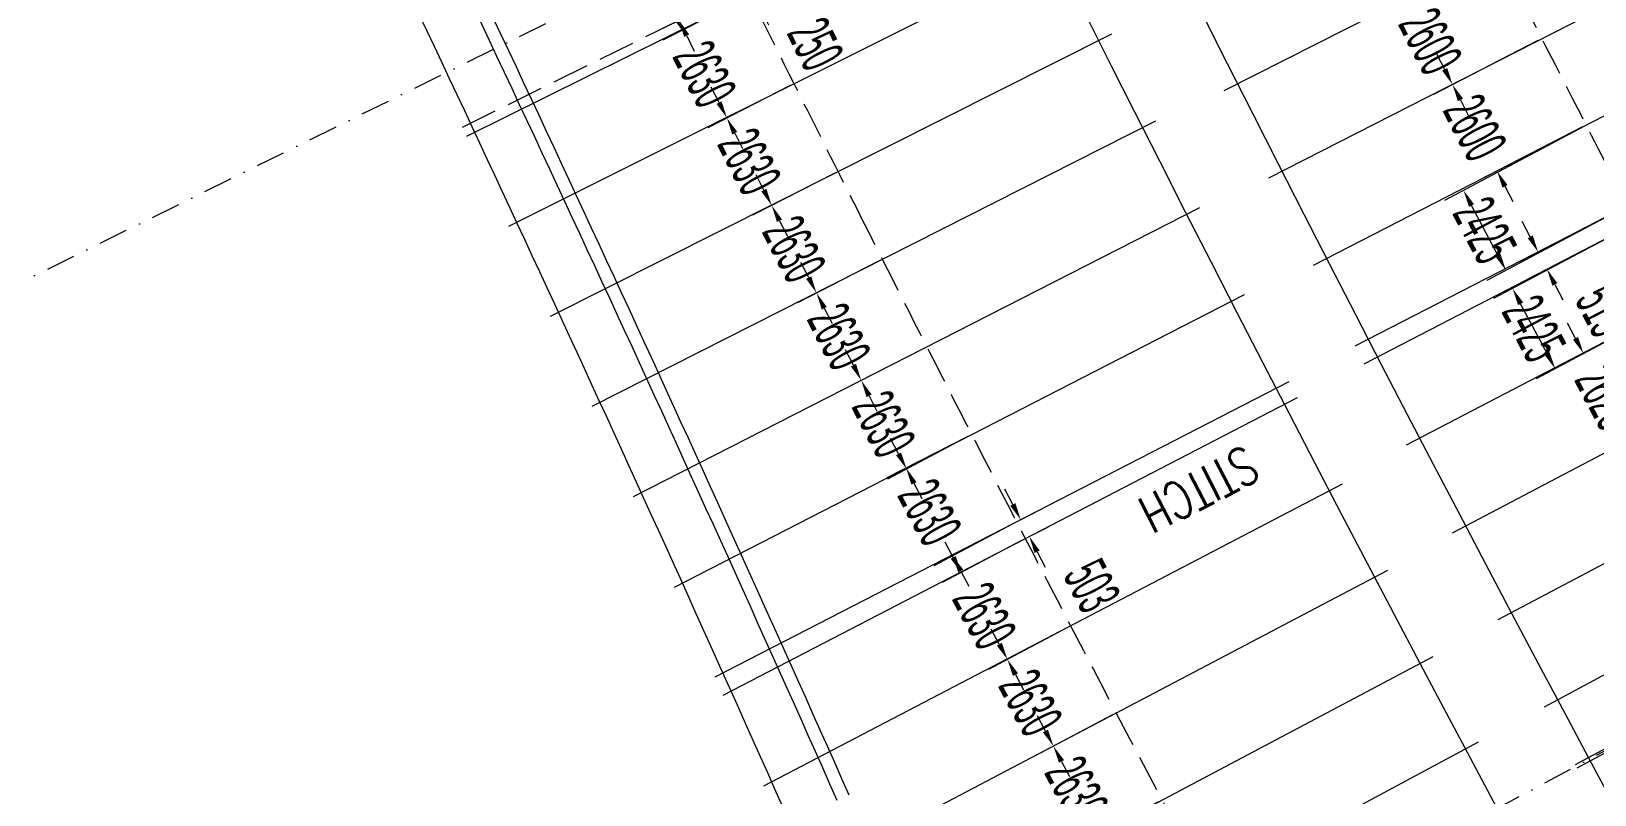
# Model space of a CAD drawing. Header units: millimetres. Extents: x 27228149 to 29012050, y 40856015 to 42918728.
# Drawn here: x 27428919 to 27470741, y 42285519 to 42305941 of the extents above; entities that cross this region are included whole.
import ezdxf

# ---------------------------------------------------------------- set-up
doc = ezdxf.new("R2010")
doc.units = ezdxf.units.MM
doc.header["$LTSCALE"] = 0.05
doc.linetypes.add('DGN Style 3', pattern=[27349.722329, 19535.51595, -7814.20638])
doc.linetypes.add('DGN Style 4', pattern=[31276.361035, 15628.41276, -7814.20638, 19.535516, -7814.20638])
doc.layers.get('Defpoints').update_dxf_attribs({"lineweight": 0})
for name, color, linetype, lineweight in [('InnerEdge_NB', 7, 'Continuous', 0), ('InnerEdge_SB', 7, 'Continuous', 0), ('InnerEdge_SB_Ramp', 7, 'Continuous', 0), ('OuterEdge_NB', 7, 'Continuous', 0), ('OuterEdge_SBRamp', 7, 'Continuous', 0), ('PlacementCurve_NB', 1, 'DGN Style 3', 0), ('PlacementCurve_SB', 1, 'DGN Style 3', 0), ('S-_ANOT----_A-', 7, 'Continuous', 0), ('S-_ANOT----_T-', 7, 'Continuous', 0), ('S-_GRIDLINE_E- Adjusted', 6, 'DGN Style 4', 0), ('S-_SEG-----_E-NB', 3, 'Continuous', 13), ('S-_SEG-----_E-SB', 3, 'Continuous', 13), ('S-_WALLLBW-_E-', 40, 'Continuous', 13)]:
    doc.layers.add(name, color=color, linetype=linetype, lineweight=lineweight)
doc.styles.add('Styletxt', font='txt.shx')
doc.styles.add('StyleWORKING', font='WORKING.shx')
doc.dimstyles.new('dim300', dxfattribs={"dimtxt": 750, "dimasz": 750, "dimexe": 375, "dimexo": 375, "dimgap": 375, "dimtad": 1, "dimdec": 0, "dimzin": 11, "dimdsep": 46, "dimtxsty": 'StyleWORKING', "dimsah": 1, "dimcen": 0.09, "dimclrd": 7, "dimclre": 7, "dimadec": 4, "dimazin": 3, "dimtfac": 1, "dimtdec": 0, "dimtmove": 0, "dimatfit": 3, "dimfxl": 1, "dimtolj": 1, "dimtzin": 0, "dimlwd": 0, "dimlwe": 0, "dimarcsym": 0})

# ---------------------------------------------------------------- blocks, each defined once
blk = doc.blocks.new('*D25')
at = {"layer": 'Defpoints', "color": 0, "linetype": 'Continuous', "transparency": 16777216}
for p in [(27471629, 42301279), (27471866, 42300822), (27469227, 42300035)]:
    blk.add_point(p, dxfattribs=at)
at = {"layer": 'S-_ANOT----_A-', "linetype": 'Continuous', "transparency": 16777216}
for p, q in [((27471527, 42301226), (27468716, 42299770)), ((27471764, 42300769), (27468953, 42299313))]:
    blk.add_line(p, q, dxfattribs=at)
at = {"layer": 'S-_ANOT----_A-', "color": 7, "linetype": 'Continuous', "lineweight": 0, "transparency": 16777216}
for p, q in [((27469015, 42300443), (27468804, 42300852)), ((27469675, 42299169), (27469887, 42298761))]:
    blk.add_line(p, q, dxfattribs=at)
at = {"layer": 'S-_ANOT----_A-', "color": 7, "linetype": 'Continuous', "transparency": 16777216}
for points in [[(27469083, 42300479), (27468947, 42300408), (27469227, 42300035)], [(27469743, 42299204), (27469607, 42299134), (27469464, 42299578)]]:
    blk.add_solid(points, dxfattribs=at)
at = {"layer": 'S-_ANOT----_A-', "color": 0, "linetype": 'Continuous', "transparency": 16777216, "insert": (27470979, 42298474), "char_height": 1150, "attachment_point": 5, "rotation": 297.3821, "style": 'StyleWORKING'}
blk.add_mtext('\\A1;{\\W0.47826;\\C0;515}', dxfattribs=at)
blk = doc.blocks.new('*D384')
at = {"layer": 'Defpoints', "color": 0, "linetype": 'Continuous', "transparency": 16777216}
for p in [(27468140, 42308059), (27469325, 42305745), (27466938, 42304514)]:
    blk.add_point(p, dxfattribs=at)
at = {"layer": 'S-_ANOT----_A-', "linetype": 'Continuous', "transparency": 16777216}
for p, q in [((27468038, 42308006), (27465235, 42306561)), ((27469223, 42305692), (27466427, 42304250))]:
    blk.add_line(p, q, dxfattribs=at)
at = {"layer": 'S-_ANOT----_A-', "color": 7, "linetype": 'Continuous', "lineweight": 0, "transparency": 16777216}
for p, q in [((27465535, 42307233), (27465324, 42307642)), ((27467149, 42304105), (27467359, 42303696))]:
    blk.add_line(p, q, dxfattribs=at)
at = {"layer": 'S-_ANOT----_A-', "color": 7, "linetype": 'Continuous', "transparency": 16777216}
for points in [[(27465603, 42307268), (27465467, 42307198), (27465746, 42306824)], [(27467217, 42304140), (27467080, 42304070), (27466938, 42304514)]]:
    blk.add_solid(points, dxfattribs=at)
at = {"layer": 'S-_ANOT----_A-', "color": 0, "linetype": 'Continuous', "transparency": 16777216, "insert": (27466343, 42305670), "char_height": 1150, "attachment_point": 5, "rotation": 297.2817, "style": 'StyleWORKING'}
blk.add_mtext('\\A1;{\\W0.47826;\\C0;2600}', dxfattribs=at)
blk = doc.blocks.new('*D385')
at = {"layer": 'Defpoints', "color": 0, "linetype": 'Continuous', "transparency": 16777216}
for p in [(27470568, 42303460), (27467229, 42301688), (27471680, 42301306)]:
    blk.add_point(p, dxfattribs=at)
at = {"layer": 'S-_ANOT----_A-', "linetype": 'Continuous', "transparency": 16777216}
for p, q in [((27470466, 42303406), (27466721, 42301418)), ((27471579, 42301252), (27467858, 42299276))]:
    blk.add_line(p, q, dxfattribs=at)
at = {"layer": 'S-_ANOT----_A-', "color": 7, "linetype": 'Continuous', "lineweight": 0, "transparency": 16777216}
blk.add_line((27468150, 42299952), (27467445, 42301281), dxfattribs=at)
at = {"layer": 'S-_ANOT----_A-', "color": 7, "linetype": 'Continuous', "transparency": 16777216}
for points in [[(27467512, 42301317), (27467377, 42301245), (27467229, 42301688)], [(27468218, 42299988), (27468082, 42299916), (27468366, 42299546)]]:
    blk.add_solid(points, dxfattribs=at)
at = {"layer": 'S-_ANOT----_A-', "color": 0, "linetype": 'Continuous', "transparency": 16777216, "insert": (27467799, 42300617), "char_height": 1150, "attachment_point": 5, "rotation": 297.9641, "style": 'StyleWORKING'}
blk.add_mtext('\\A1;{\\W0.47826;\\C0;2425}', dxfattribs=at)
blk = doc.blocks.new('*D386')
at = {"layer": 'Defpoints', "color": 0, "linetype": 'Continuous', "transparency": 16777216}
for p in [(27471858, 42300818), (27468544, 42299058), (27472976, 42298666)]:
    blk.add_point(p, dxfattribs=at)
at = {"layer": 'S-_ANOT----_A-', "linetype": 'Continuous', "transparency": 16777216}
for p, q in [((27471756, 42300764), (27468036, 42298789)), ((27472875, 42298612), (27469173, 42296647))]:
    blk.add_line(p, q, dxfattribs=at)
at = {"layer": 'S-_ANOT----_A-', "color": 7, "linetype": 'Continuous', "lineweight": 0, "transparency": 16777216}
blk.add_line((27469465, 42297323), (27468759, 42298652), dxfattribs=at)
at = {"layer": 'S-_ANOT----_A-', "color": 7, "linetype": 'Continuous', "transparency": 16777216}
for points in [[(27468827, 42298688), (27468692, 42298616), (27468544, 42299058)], [(27469533, 42297359), (27469397, 42297287), (27469681, 42296916)]]:
    blk.add_solid(points, dxfattribs=at)
at = {"layer": 'S-_ANOT----_A-', "color": 0, "linetype": 'Continuous', "transparency": 16777216, "insert": (27469113, 42297988), "char_height": 1150, "attachment_point": 5, "rotation": 297.9641, "style": 'StyleWORKING'}
blk.add_mtext('\\A1;{\\W0.47826;\\C0;2425}', dxfattribs=at)
blk = doc.blocks.new('*D387')
at = {"layer": 'Defpoints', "color": 0, "linetype": 'Continuous', "transparency": 16777216}
for p in [(27472976, 42298666), (27474194, 42296340), (27471673, 42295002)]:
    blk.add_point(p, dxfattribs=at)
at = {"layer": 'S-_ANOT----_A-', "linetype": 'Continuous', "transparency": 16777216}
for p, q in [((27472875, 42298612), (27469935, 42297051)), ((27474092, 42296287), (27471165, 42294733))]:
    blk.add_line(p, q, dxfattribs=at)
at = {"layer": 'S-_ANOT----_A-', "color": 7, "linetype": 'Continuous', "lineweight": 0, "transparency": 16777216}
for p, q in [((27470227, 42297727), (27470011, 42298133)), ((27471889, 42294596), (27472105, 42294190))]:
    blk.add_line(p, q, dxfattribs=at)
at = {"layer": 'S-_ANOT----_A-', "color": 7, "linetype": 'Continuous', "transparency": 16777216}
for points in [[(27470294, 42297763), (27470159, 42297691), (27470442, 42297321)], [(27471957, 42294632), (27471821, 42294560), (27471673, 42295002)]]:
    blk.add_solid(points, dxfattribs=at)
at = {"layer": 'S-_ANOT----_A-', "color": 0, "linetype": 'Continuous', "transparency": 16777216, "insert": (27471059, 42296162), "char_height": 1150, "attachment_point": 5, "rotation": 297.9641, "style": 'StyleWORKING'}
blk.add_mtext('\\A1;{\\W0.47826;\\C0;2625}', dxfattribs=at)
blk = doc.blocks.new('*D701')
at = {"layer": 'Defpoints', "color": 0, "linetype": 'Continuous', "transparency": 16777216}
for p in [(27448148, 42306895), (27449321, 42304541), (27447527, 42303623)]:
    blk.add_point(p, dxfattribs=at)
at = {"layer": 'S-_ANOT----_A-', "linetype": 'Continuous', "transparency": 16777216}
for p, q in [((27448045, 42306843), (27445817, 42305702)), ((27449218, 42304489), (27447015, 42303361))]:
    blk.add_line(p, q, dxfattribs=at)
at = {"layer": 'S-_ANOT----_A-', "color": 7, "linetype": 'Continuous', "lineweight": 0, "transparency": 16777216}
for p, q in [((27446119, 42306374), (27445909, 42306783)), ((27447736, 42303214), (27447946, 42302804))]:
    blk.add_line(p, q, dxfattribs=at)
at = {"layer": 'S-_ANOT----_A-', "color": 7, "linetype": 'Continuous', "transparency": 16777216}
for points in [[(27446187, 42306409), (27446051, 42306339), (27446329, 42305964)], [(27447805, 42303249), (27447668, 42303179), (27447527, 42303623)]]:
    blk.add_solid(points, dxfattribs=at)
at = {"layer": 'S-_ANOT----_A-', "color": 0, "linetype": 'Continuous', "transparency": 16777216, "insert": (27446929, 42304794), "char_height": 1150, "attachment_point": 5, "rotation": 297.1053, "style": 'StyleWORKING'}
blk.add_mtext('\\A1;{\\W0.47826;\\C0;2630}', dxfattribs=at)
blk = doc.blocks.new('*D702')
at = {"layer": 'Defpoints', "color": 0, "linetype": 'Continuous', "transparency": 16777216}
for p in [(27449321, 42304541), (27450500, 42302190), (27448725, 42301282)]:
    blk.add_point(p, dxfattribs=at)
at = {"layer": 'S-_ANOT----_A-', "linetype": 'Continuous', "transparency": 16777216}
for p, q in [((27449218, 42304489), (27447015, 42303361)), ((27450397, 42302138), (27448213, 42301020))]:
    blk.add_line(p, q, dxfattribs=at)
at = {"layer": 'S-_ANOT----_A-', "color": 7, "linetype": 'Continuous', "lineweight": 0, "transparency": 16777216}
for p, q in [((27447317, 42304033), (27447108, 42304442)), ((27448935, 42300873), (27449144, 42300463))]:
    blk.add_line(p, q, dxfattribs=at)
at = {"layer": 'S-_ANOT----_A-', "color": 7, "linetype": 'Continuous', "transparency": 16777216}
for points in [[(27447386, 42304068), (27447249, 42303998), (27447527, 42303623)], [(27449003, 42300908), (27448866, 42300838), (27448725, 42301282)]]:
    blk.add_solid(points, dxfattribs=at)
at = {"layer": 'S-_ANOT----_A-', "color": 0, "linetype": 'Continuous', "transparency": 16777216, "insert": (27448127, 42302453), "char_height": 1150, "attachment_point": 5, "rotation": 297.1053, "style": 'StyleWORKING'}
blk.add_mtext('\\A1;{\\W0.47826;\\C0;2630}', dxfattribs=at)
blk = doc.blocks.new('*D703')
at = {"layer": 'Defpoints', "color": 0, "linetype": 'Continuous', "transparency": 16777216}
for p in [(27450500, 42302190), (27451685, 42299842), (27449923, 42298941)]:
    blk.add_point(p, dxfattribs=at)
at = {"layer": 'S-_ANOT----_A-', "linetype": 'Continuous', "transparency": 16777216}
for p, q in [((27450397, 42302138), (27448213, 42301020)), ((27451582, 42299790), (27449412, 42298679))]:
    blk.add_line(p, q, dxfattribs=at)
at = {"layer": 'S-_ANOT----_A-', "color": 7, "linetype": 'Continuous', "lineweight": 0, "transparency": 16777216}
for p, q in [((27448516, 42301692), (27448306, 42302101)), ((27450133, 42298532), (27450343, 42298122))]:
    blk.add_line(p, q, dxfattribs=at)
at = {"layer": 'S-_ANOT----_A-', "color": 7, "linetype": 'Continuous', "transparency": 16777216}
for points in [[(27448584, 42301727), (27448447, 42301657), (27448725, 42301282)], [(27450201, 42298567), (27450065, 42298497), (27449923, 42298941)]]:
    blk.add_solid(points, dxfattribs=at)
at = {"layer": 'S-_ANOT----_A-', "color": 0, "linetype": 'Continuous', "transparency": 16777216, "insert": (27449325, 42300112), "char_height": 1150, "attachment_point": 5, "rotation": 297.1053, "style": 'StyleWORKING'}
blk.add_mtext('\\A1;{\\W0.47826;\\C0;2630}', dxfattribs=at)
blk = doc.blocks.new('*D704')
at = {"layer": 'Defpoints', "color": 0, "linetype": 'Continuous', "transparency": 16777216}
for p in [(27451685, 42299842), (27452876, 42297498), (27451122, 42296600)]:
    blk.add_point(p, dxfattribs=at)
at = {"layer": 'S-_ANOT----_A-', "linetype": 'Continuous', "transparency": 16777216}
for p, q in [((27451582, 42299790), (27449412, 42298679)), ((27452774, 42297445), (27450610, 42296338))]:
    blk.add_line(p, q, dxfattribs=at)
at = {"layer": 'S-_ANOT----_A-', "color": 7, "linetype": 'Continuous', "lineweight": 0, "transparency": 16777216}
for p, q in [((27449714, 42299351), (27449504, 42299760)), ((27451331, 42296190), (27451541, 42295781))]:
    blk.add_line(p, q, dxfattribs=at)
at = {"layer": 'S-_ANOT----_A-', "color": 7, "linetype": 'Continuous', "transparency": 16777216}
for points in [[(27449782, 42299385), (27449646, 42299316), (27449923, 42298941)], [(27451400, 42296225), (27451263, 42296156), (27451122, 42296600)]]:
    blk.add_solid(points, dxfattribs=at)
at = {"layer": 'S-_ANOT----_A-', "color": 0, "linetype": 'Continuous', "transparency": 16777216, "insert": (27450524, 42297771), "char_height": 1150, "attachment_point": 5, "rotation": 297.1053, "style": 'StyleWORKING'}
blk.add_mtext('\\A1;{\\W0.47826;\\C0;2630}', dxfattribs=at)
blk = doc.blocks.new('*D705')
at = {"layer": 'Defpoints', "color": 0, "linetype": 'Continuous', "transparency": 16777216}
for p in [(27454074, 42295157), (27455281, 42292820), (27453566, 42291909)]:
    blk.add_point(p, dxfattribs=at)
at = {"layer": 'S-_ANOT----_A-', "linetype": 'Continuous', "transparency": 16777216}
for p, q in [((27453973, 42295103), (27451825, 42293963)), ((27455179, 42292766), (27453059, 42291640))]:
    blk.add_line(p, q, dxfattribs=at)
at = {"layer": 'S-_ANOT----_A-', "color": 7, "linetype": 'Continuous', "lineweight": 0, "transparency": 16777216}
for p, q in [((27452117, 42294638), (27451902, 42295045)), ((27453782, 42291503), (27453998, 42291097))]:
    blk.add_line(p, q, dxfattribs=at)
at = {"layer": 'S-_ANOT----_A-', "color": 7, "linetype": 'Continuous', "transparency": 16777216}
for points in [[(27452185, 42294674), (27452050, 42294602), (27452333, 42294232)], [(27453850, 42291539), (27453714, 42291467), (27453566, 42291909)]]:
    blk.add_solid(points, dxfattribs=at)
at = {"layer": 'S-_ANOT----_A-', "color": 0, "linetype": 'Continuous', "transparency": 16777216, "insert": (27452951, 42293071), "char_height": 1150, "attachment_point": 5, "rotation": 297.9672, "style": 'StyleWORKING'}
blk.add_mtext('\\A1;{\\W0.47826;\\C0;2630}', dxfattribs=at)
blk = doc.blocks.new('*D706')
at = {"layer": 'Defpoints', "color": 0, "linetype": 'Continuous', "transparency": 16777216}
for p in [(27455511, 42292372), (27456724, 42290039), (27455030, 42289139)]:
    blk.add_point(p, dxfattribs=at)
at = {"layer": 'S-_ANOT----_A-', "linetype": 'Continuous', "transparency": 16777216}
for p, q in [((27455409, 42292318), (27453289, 42291192)), ((27456622, 42289985), (27454522, 42288869))]:
    blk.add_line(p, q, dxfattribs=at)
at = {"layer": 'S-_ANOT----_A-', "color": 7, "linetype": 'Continuous', "lineweight": 0, "transparency": 16777216}
for p, q in [((27453581, 42291868), (27453365, 42292274)), ((27455246, 42288733), (27455461, 42288326))]:
    blk.add_line(p, q, dxfattribs=at)
at = {"layer": 'S-_ANOT----_A-', "color": 7, "linetype": 'Continuous', "transparency": 16777216}
for points in [[(27453648, 42291904), (27453513, 42291832), (27453796, 42291462)], [(27455313, 42288769), (27455178, 42288697), (27455030, 42289139)]]:
    blk.add_solid(points, dxfattribs=at)
at = {"layer": 'S-_ANOT----_A-', "color": 0, "linetype": 'Continuous', "transparency": 16777216, "insert": (27454414, 42290301), "char_height": 1150, "attachment_point": 5, "rotation": 297.9672, "style": 'StyleWORKING'}
blk.add_mtext('\\A1;{\\W0.47826;\\C0;2630}', dxfattribs=at)
blk = doc.blocks.new('*D707')
at = {"layer": 'Defpoints', "color": 0, "linetype": 'Continuous', "transparency": 16777216}
for p in [(27456724, 42290039), (27457944, 42287709), (27456263, 42286816)]:
    blk.add_point(p, dxfattribs=at)
at = {"layer": 'S-_ANOT----_A-', "linetype": 'Continuous', "transparency": 16777216}
for p, q in [((27456622, 42289985), (27454522, 42288869)), ((27457842, 42287655), (27455755, 42286547))]:
    blk.add_line(p, q, dxfattribs=at)
at = {"layer": 'S-_ANOT----_A-', "color": 7, "linetype": 'Continuous', "lineweight": 0, "transparency": 16777216}
for p, q in [((27454814, 42289545), (27454598, 42289952)), ((27456479, 42286410), (27456695, 42286004))]:
    blk.add_line(p, q, dxfattribs=at)
at = {"layer": 'S-_ANOT----_A-', "color": 7, "linetype": 'Continuous', "transparency": 16777216}
for points in [[(27454882, 42289581), (27454746, 42289509), (27455030, 42289139)], [(27456547, 42286446), (27456411, 42286374), (27456263, 42286816)]]:
    blk.add_solid(points, dxfattribs=at)
at = {"layer": 'S-_ANOT----_A-', "color": 0, "linetype": 'Continuous', "transparency": 16777216, "insert": (27455648, 42287978), "char_height": 1150, "attachment_point": 5, "rotation": 297.9672, "style": 'StyleWORKING'}
blk.add_mtext('\\A1;{\\W0.47826;\\C0;2630}', dxfattribs=at)
blk = doc.blocks.new('*D708')
at = {"layer": 'Defpoints', "color": 0, "linetype": 'Continuous', "transparency": 16777216}
for p in [(27457944, 42287709), (27459171, 42285382), (27457497, 42284493)]:
    blk.add_point(p, dxfattribs=at)
at = {"layer": 'S-_ANOT----_A-', "linetype": 'Continuous', "transparency": 16777216}
for p, q in [((27457842, 42287655), (27455755, 42286547)), ((27459069, 42285328), (27456989, 42284224))]:
    blk.add_line(p, q, dxfattribs=at)
at = {"layer": 'S-_ANOT----_A-', "color": 7, "linetype": 'Continuous', "lineweight": 0, "transparency": 16777216}
for p, q in [((27456047, 42287223), (27455832, 42287629)), ((27457712, 42284087), (27457928, 42283681))]:
    blk.add_line(p, q, dxfattribs=at)
at = {"layer": 'S-_ANOT----_A-', "color": 7, "linetype": 'Continuous', "transparency": 16777216}
for points in [[(27456115, 42287258), (27455980, 42287187), (27456263, 42286816)], [(27457780, 42284123), (27457645, 42284051), (27457497, 42284493)]]:
    blk.add_solid(points, dxfattribs=at)
at = {"layer": 'S-_ANOT----_A-', "color": 0, "linetype": 'Continuous', "transparency": 16777216, "insert": (27456881, 42285655), "char_height": 1150, "attachment_point": 5, "rotation": 297.9672, "style": 'StyleWORKING'}
blk.add_mtext('\\A1;{\\W0.47826;\\C0;2630}', dxfattribs=at)
blk = doc.blocks.new('*D996')
at = {"layer": 'Defpoints', "color": 0, "linetype": 'Continuous', "transparency": 16777216}
for p in [(27448037, 42307119), (27448119, 42307160), (27448148, 42306895)]:
    blk.add_point(p, dxfattribs=at)
at = {"layer": 'S-_ANOT----_A-', "color": 7, "linetype": 'Continuous', "lineweight": 0, "transparency": 16777216}
for p, q in [((27447915, 42307572), (27447710, 42307984)), ((27448435, 42306524), (27448640, 42306112))]:
    blk.add_line(p, q, dxfattribs=at)
at = {"layer": 'S-_ANOT----_A-', "linetype": 'Continuous', "transparency": 16777216}
for p, q in [((27448140, 42307170), (27448634, 42307416)), ((27448251, 42306947), (27448746, 42307192))]:
    blk.add_line(p, q, dxfattribs=at)
at = {"layer": 'S-_ANOT----_A-', "color": 7, "linetype": 'Continuous', "transparency": 16777216}
for points in [[(27447984, 42307607), (27447846, 42307538), (27448119, 42307160)], [(27448504, 42306559), (27448366, 42306490), (27448231, 42306936)]]:
    blk.add_solid(points, dxfattribs=at)
at = {"layer": 'S-_ANOT----_A-', "color": 0, "linetype": 'Continuous', "transparency": 16777216, "insert": (27449892, 42305597), "char_height": 1150, "attachment_point": 5, "rotation": 296.4049, "style": 'StyleWORKING'}
blk.add_mtext('\\A1;{\\W0.47826;\\C0;250}', dxfattribs=at)
blk = doc.blocks.new('*D997')
at = {"layer": 'Defpoints', "color": 0, "linetype": 'Continuous', "transparency": 16777216}
for p in [(27455281, 42292820), (27455386, 42292874), (27455511, 42292372)]:
    blk.add_point(p, dxfattribs=at)
at = {"layer": 'S-_ANOT----_A-', "color": 7, "linetype": 'Continuous', "lineweight": 0, "transparency": 16777216}
for p, q in [((27455175, 42293283), (27454965, 42293692)), ((27455826, 42292017), (27456036, 42291608))]:
    blk.add_line(p, q, dxfattribs=at)
at = {"layer": 'S-_ANOT----_A-', "linetype": 'Continuous', "transparency": 16777216}
for p, q in [((27455383, 42292872), (27455897, 42293137)), ((27455613, 42292425), (27456127, 42292689))]:
    blk.add_line(p, q, dxfattribs=at)
at = {"layer": 'S-_ANOT----_A-', "color": 7, "linetype": 'Continuous', "transparency": 16777216}
for points in [[(27455244, 42293318), (27455107, 42293248), (27455386, 42292874)], [(27455894, 42292052), (27455758, 42291982), (27455616, 42292426)]]:
    blk.add_solid(points, dxfattribs=at)
at = {"layer": 'S-_ANOT----_A-', "color": 0, "linetype": 'Continuous', "transparency": 16777216, "insert": (27457290, 42291107), "char_height": 1150, "attachment_point": 5, "rotation": 297.2042, "style": 'StyleWORKING'}
blk.add_mtext('\\A1;{\\W0.47826;\\C0;503}', dxfattribs=at)
blk = doc.blocks.new('*D1089')
at = {"layer": 'Defpoints', "color": 0, "linetype": 'Continuous', "transparency": 16777216}
for p in [(27469325, 42305745), (27470517, 42303434), (27468129, 42302203)]:
    blk.add_point(p, dxfattribs=at)
at = {"layer": 'S-_ANOT----_A-', "linetype": 'Continuous', "transparency": 16777216}
for p, q in [((27469223, 42305692), (27466427, 42304250)), ((27470414, 42303381), (27467618, 42301939))]:
    blk.add_line(p, q, dxfattribs=at)
at = {"layer": 'S-_ANOT----_A-', "color": 7, "linetype": 'Continuous', "lineweight": 0, "transparency": 16777216}
for p, q in [((27466727, 42304922), (27466516, 42305331)), ((27468340, 42301794), (27468551, 42301385))]:
    blk.add_line(p, q, dxfattribs=at)
at = {"layer": 'S-_ANOT----_A-', "color": 7, "linetype": 'Continuous', "transparency": 16777216}
for points in [[(27466795, 42304958), (27466659, 42304887), (27466938, 42304514)], [(27468408, 42301829), (27468272, 42301759), (27468129, 42302203)]]:
    blk.add_solid(points, dxfattribs=at)
at = {"layer": 'S-_ANOT----_A-', "color": 0, "linetype": 'Continuous', "transparency": 16777216, "insert": (27467535, 42303359), "char_height": 1150, "attachment_point": 5, "rotation": 297.2817, "style": 'StyleWORKING'}
blk.add_mtext('\\A1;{\\W0.47826;\\C0;2600}', dxfattribs=at)
blk = doc.blocks.new('*D1198')
at = {"layer": 'Defpoints', "color": 0, "linetype": 'Continuous', "transparency": 16777216}
for p in [(27446707, 42309808), (27448037, 42307119), (27446247, 42306234)]:
    blk.add_point(p, dxfattribs=at)
at = {"layer": 'S-_ANOT----_A-', "linetype": 'Continuous', "transparency": 16777216}
for p, q in [((27446604, 42309757), (27444402, 42308668)), ((27447934, 42307068), (27445731, 42305979))]:
    blk.add_line(p, q, dxfattribs=at)
at = {"layer": 'S-_ANOT----_A-', "color": 7, "linetype": 'Continuous', "lineweight": 0, "transparency": 16777216}
for p, q in [((27444713, 42309336), (27444509, 42309748)), ((27446451, 42305822), (27446655, 42305410))]:
    blk.add_line(p, q, dxfattribs=at)
at = {"layer": 'S-_ANOT----_A-', "color": 7, "linetype": 'Continuous', "transparency": 16777216}
for points in [[(27444782, 42309370), (27444644, 42309302), (27444917, 42308923)], [(27446519, 42305856), (27446382, 42305788), (27446247, 42306234)]]:
    blk.add_solid(points, dxfattribs=at)
at = {"layer": 'S-_ANOT----_A-', "color": 0, "linetype": 'Continuous', "transparency": 16777216, "insert": (27445583, 42307579), "char_height": 1150, "attachment_point": 5, "rotation": 296.3141, "style": 'StyleWORKING'}
blk.add_mtext('\\A1;{\\W0.47826;\\C0;3000}', dxfattribs=at)
blk = doc.blocks.new('*D1199')
at = {"layer": 'Defpoints', "color": 0, "linetype": 'Continuous', "transparency": 16777216}
for p in [(27452876, 42297498), (27454074, 42295157), (27452320, 42294259)]:
    blk.add_point(p, dxfattribs=at)
at = {"layer": 'S-_ANOT----_A-', "linetype": 'Continuous', "transparency": 16777216}
for p, q in [((27452774, 42297445), (27450610, 42296338)), ((27453972, 42295104), (27451808, 42293997))]:
    blk.add_line(p, q, dxfattribs=at)
at = {"layer": 'S-_ANOT----_A-', "color": 7, "linetype": 'Continuous', "lineweight": 0, "transparency": 16777216}
for p, q in [((27450912, 42297009), (27450703, 42297419)), ((27452530, 42293849), (27452739, 42293440))]:
    blk.add_line(p, q, dxfattribs=at)
at = {"layer": 'S-_ANOT----_A-', "color": 7, "linetype": 'Continuous', "transparency": 16777216}
for points in [[(27450980, 42297044), (27450844, 42296974), (27451122, 42296600)], [(27452598, 42293884), (27452461, 42293814), (27452320, 42294259)]]:
    blk.add_solid(points, dxfattribs=at)
at = {"layer": 'S-_ANOT----_A-', "color": 0, "linetype": 'Continuous', "transparency": 16777216, "insert": (27451722, 42295430), "char_height": 1150, "attachment_point": 5, "rotation": 297.1053, "style": 'StyleWORKING'}
blk.add_mtext('\\A1;{\\W0.47826;\\C0;2630}', dxfattribs=at)

msp = doc.modelspace()

# ---------------------------------------------------------------- linework, layer by layer
at = {"layer": 'InnerEdge_NB'}
msp.add_lwpolyline([(27283724.5, 42878514.7, -0.0568157), (27345588.8, 42682480.7), (27368075.3, 42566916.3, 0.0263705), (27393633.3, 42464653, 0.0426618), (27458420.2, 42303807.1, 0.1075608), (27699785.7, 42006839.6, 0.026969), (27783127.3, 41947329.2), (27839783.5, 41911319.6)], format="xyb", dxfattribs=at)
at = {"layer": 'InnerEdge_SB', "extrusion": (0, 0, -1)}
msp.add_lwpolyline([(-27784629.2, 41949692.3, 0.026969), (-27701533.2, 42009027.3, 0.1075608), (-27460918.9, 42305070.6, 0.0691101), (-27370363.7, 42569291.8)], format="xyb", dxfattribs=at)
at = {"layer": 'InnerEdge_SB_Ramp'}
msp.add_arc((28346047, 42802241.2), 995233.3, 204.057672, 213.4027861, dxfattribs=at)
at = {"layer": 'OuterEdge_NB', "extrusion": (0, 0, -1)}
msp.add_arc((-26536903.1, 41879545.9), 1000000, 154.3028432, 156.0478852, dxfattribs=at)
at = {"layer": 'OuterEdge_SBRamp'}
msp.add_arc((28346047, 42802241.2), 988983.3, 202.081749, 213.4027861, dxfattribs=at)
at = {"layer": 'PlacementCurve_NB'}
msp.add_lwpolyline([(27288809.3, 42846343.4, -0.0480477), (27337834.2, 42680971.8), (27359958.8, 42567267.3, 0.0690894), (27451045.4, 42301107.2, 0.1079959), (27694979, 42000696.1, 0.0193193), (27725549.4, 41977271, 0.0146476), (27778701.6, 41940923.9), (27835716.4, 41904662.4)], format="xyb", dxfattribs=at)
at = {"layer": 'PlacementCurve_SB'}
msp.add_lwpolyline([(27305541.4, 42854039, -0.0482858), (27355899.2, 42684467.3), (27377998.9, 42570890.3, 0.0688708), (27467496.8, 42309348.2, 0.1110949), (27715510, 42007942.3, 0.028125), (27802629.8, 41947720.4), (27845874.9, 41921290)], format="xyb", dxfattribs=at)
at = {"layer": 'S-_GRIDLINE_E- Adjusted'}
for p, q in [((27404113.4, 42287127.4), (27471344.1, 42320287.9)), ((27417017.6, 42257789.3), (27484817.1, 42294088.1))]:
    msp.add_line(p, q, dxfattribs=at)
at = {"layer": 'S-_SEG-----_E-NB', "linetype": 'DGN Style 3'}
msp.add_line((27440456.2, 42303380.4), (27455391.1, 42310746.8), dxfattribs=at)
at = {"layer": 'S-_SEG-----_E-NB'}
for p, q in [((27440572.3, 42303132.9), (27455491.9, 42310542.9)), ((27441694.9, 42300729.6), (27456655.4, 42308207.8)), ((27442811.4, 42298322.7), (27457824.9, 42305875.6)), ((27443922, 42295911.8), (27459000.2, 42303546.9)), ((27445027.6, 42293495), (27460180.9, 42301223.5)), ((27446127, 42291074.4), (27461368.4, 42298903.5)), ((27447211.8, 42288669.3), (27462571.4, 42296569.8)), ((27447429.1, 42288185.4), (27462791.9, 42296144)), ((27448515.5, 42285756.1), (27463994, 42293831.6)), ((27449599, 42283324.1), (27465202.9, 42291522.7)), ((27450693.2, 42280896.7), (27466418.5, 42289217.3)), ((27451807.9, 42278457.2), (27467633.1, 42286929.7))]:
    msp.add_line(p, q, dxfattribs=at)
at = {"layer": 'S-_SEG-----_E-SB'}
for p, q in [((27460831.6, 42304357.3), (27475577.8, 42311826.5)), ((27462020.7, 42302018.2), (27476745, 42309530.5)), ((27463216.6, 42299682.6), (27477918.9, 42307237.9)), ((27464330.1, 42297523), (27479028, 42305086.9)), ((27464577.1, 42297045.8), (27479254.3, 42304649.7)), ((27465705.9, 42294874.3), (27480362.3, 42302518.2)), ((27466934.4, 42292527.2), (27481568.2, 42300214.3)), ((27468158.1, 42290206), (27482769.3, 42297935.9)), ((27469396.3, 42287873.7), (27483969.2, 42295675.8)), ((27470222.3, 42286330.9), (27484793.5, 42294132.2)), ((27470269.5, 42286242.8), (27484840.7, 42294044))]:
    msp.add_line(p, q, dxfattribs=at)
at = {"layer": 'S-_WALLLBW-_E-'}
for radius, end in [(987233.3, 213.3940806), (988633.3, 213.3940929)]:
    msp.add_arc((28346047, 42802241.2), radius, 202.081749, end, dxfattribs=at)
at = {"layer": 'S-_WALLLBW-_E-', "extrusion": (0, 0, -1)}
for radius in [999650, 998250]:
    msp.add_arc((-26536903.1, 41879545.9), radius, 154.3028432, 156.0478852, dxfattribs=at)

# ---------------------------------------------------------------- texts
at = {"layer": 'S-_ANOT----_T-', "linetype": 'Continuous', "style": 'Styletxt', "width": 0.75}
msp.add_text('STITCH', height=1000, rotation=207.22005, dxfattribs=at).set_placement((27461389.7, 42294886.5))

# ---------------------------------------------------------------- dimensions: what is measured, and where the dimension line sits
at = {"layer": 'S-_ANOT----_A-', "linetype": 'Continuous'}
for base, p1, p2, angle, override, picture, middle, turn in [((27446246.8, 42306234.2), (27446706.7, 42309808.4), (27448036.6, 42307119.3), 116.31413, {"dimscale": 1000, "dimtxt": 1.15, "dimasz": 0.46, "dimexe": 0.575, "dimexo": 0.115, "dimgap": 0.2875, "dimtad": 1, "dimjust": 0, "dimtih": 0, "dimtoh": 0, "dimlfac": 1, "dimsah": 1, "dimcen": 0, "dimse1": 0, "dimse2": 0, "dimclre": 256, "dimclrt": 0, "dimtol": 0, "dimtfac": 1, "dimtofl": 0, "dimtmove": 2, "dimatfit": 3, "dimfrac": 0, "dimtolj": 1, "dimlwe": 65535}, '*D1198', (27445583.1, 42307579.4), 296.31413), ((27448119.4, 42307160.4), (27448147.8, 42306895.4), (27448036.6, 42307119.3), 116.40489, {"dimscale": 1000, "dimtxt": 1.15, "dimasz": 0.46, "dimexe": 0.575, "dimexo": 0.115, "dimgap": 0.2875, "dimtad": 1, "dimtih": 0, "dimtoh": 0, "dimlfac": 1, "dimsah": 1, "dimcen": 0, "dimse1": 0, "dimse2": 0, "dimclre": 256, "dimclrt": 0, "dimtol": 0, "dimtfac": 1, "dimtofl": 0, "dimtmove": 2, "dimatfit": 3, "dimfrac": 0, "dimtolj": 1, "dimlwe": 65535}, '*D996', (27449891.9, 42305596.9), 296.40489), ((27466937.7, 42304513.6), (27468139.9, 42308059.1), (27469324.9, 42305744.8), 117.28171, {"dimscale": 1000, "dimtxt": 1.15, "dimasz": 0.46, "dimexe": 0.575, "dimexo": 0.115, "dimgap": 0.2875, "dimtad": 1, "dimjust": 0, "dimtih": 0, "dimtoh": 0, "dimlfac": 1, "dimsah": 1, "dimcen": 0, "dimse1": 0, "dimse2": 0, "dimclre": 256, "dimclrt": 0, "dimtol": 0, "dimtfac": 1, "dimtofl": 0, "dimtmove": 2, "dimatfit": 3, "dimfrac": 0, "dimtolj": 1, "dimlwe": 65535}, '*D384', (27466343, 42305669.7), 297.28171), ((27447526.9, 42303623.3), (27448147.8, 42306895.4), (27449320.7, 42304541.4), 117.10526, {"dimscale": 1000, "dimtxt": 1.15, "dimasz": 0.46, "dimexe": 0.575, "dimexo": 0.115, "dimgap": 0.2875, "dimtad": 1, "dimjust": 0, "dimtih": 0, "dimtoh": 0, "dimlfac": 1, "dimsah": 1, "dimcen": 0, "dimse1": 0, "dimse2": 0, "dimclre": 256, "dimclrt": 0, "dimtol": 0, "dimtfac": 1, "dimtofl": 0, "dimtmove": 2, "dimatfit": 3, "dimfrac": 0, "dimtolj": 1, "dimlwe": 65535}, '*D701', (27446929, 42304794.4), 297.10526), ((27468129.4, 42302202.9), (27469324.9, 42305744.8), (27470516.6, 42303434), 117.28171, {"dimscale": 1000, "dimtxt": 1.15, "dimasz": 0.46, "dimexe": 0.575, "dimexo": 0.115, "dimgap": 0.2875, "dimtad": 1, "dimjust": 0, "dimtih": 0, "dimtoh": 0, "dimlfac": 1, "dimsah": 1, "dimcen": 0, "dimse1": 0, "dimse2": 0, "dimclre": 256, "dimclrt": 0, "dimtol": 0, "dimtfac": 1, "dimtofl": 0, "dimtmove": 2, "dimatfit": 3, "dimfrac": 0, "dimtolj": 1, "dimlwe": 65535}, '*D1089', (27467534.8, 42303358.9), 297.28171), ((27448725.1, 42301282.2), (27449320.7, 42304541.4), (27450499.6, 42302190.4), 117.10526, {"dimscale": 1000, "dimtxt": 1.15, "dimasz": 0.46, "dimexe": 0.575, "dimexo": 0.115, "dimgap": 0.2875, "dimtad": 1, "dimjust": 0, "dimtih": 0, "dimtoh": 0, "dimlfac": 1, "dimsah": 1, "dimcen": 0, "dimse1": 0, "dimse2": 0, "dimclre": 256, "dimclrt": 0, "dimtol": 0, "dimtfac": 1, "dimtofl": 0, "dimtmove": 2, "dimatfit": 3, "dimfrac": 0, "dimtolj": 1, "dimlwe": 65535}, '*D702', (27448127.2, 42302453.4), 297.10526), ((27467228.8, 42301687.6), (27471680.3, 42301305.6), (27470567.7, 42303460.3), 117.96412, {"dimscale": 1000, "dimtxt": 1.15, "dimasz": 0.46, "dimexe": 0.575, "dimexo": 0.115, "dimgap": 0.2875, "dimtad": 1, "dimtih": 0, "dimtoh": 0, "dimlfac": 1, "dimsah": 1, "dimcen": 0, "dimse1": 0, "dimse2": 0, "dimclre": 256, "dimclrt": 0, "dimtol": 0, "dimtfac": 1, "dimtofl": 0, "dimtmove": 2, "dimatfit": 3, "dimfrac": 0, "dimtolj": 1, "dimlwe": 65535}, '*D385', (27467798.6, 42300617.4), 297.96412), ((27449923.4, 42298941.1), (27450499.6, 42302190.4), (27451684.5, 42299842.5), 117.10526, {"dimscale": 1000, "dimtxt": 1.15, "dimasz": 0.46, "dimexe": 0.575, "dimexo": 0.115, "dimgap": 0.2875, "dimtad": 1, "dimjust": 0, "dimtih": 0, "dimtoh": 0, "dimlfac": 1, "dimsah": 1, "dimcen": 0, "dimse1": 0, "dimse2": 0, "dimclre": 256, "dimclrt": 0, "dimtol": 0, "dimtfac": 1, "dimtofl": 0, "dimtmove": 2, "dimatfit": 3, "dimfrac": 0, "dimtolj": 1, "dimlwe": 65535}, '*D703', (27449325.5, 42300112.3), 297.10526), ((27469226.7, 42300034.9), (27471866.1, 42300822), (27471629.2, 42301279.3), 117.38208, {"dimscale": 1000, "dimtxt": 1.15, "dimasz": 0.46, "dimexe": 0.575, "dimexo": 0.115, "dimgap": 0.2875, "dimtad": 1, "dimtih": 0, "dimtoh": 0, "dimlfac": 1, "dimsah": 1, "dimcen": 0, "dimse1": 0, "dimse2": 0, "dimclre": 256, "dimclrt": 0, "dimtol": 0, "dimtfac": 1, "dimtofl": 0, "dimtmove": 2, "dimatfit": 3, "dimfrac": 0, "dimtolj": 1, "dimlwe": 65535}, '*D25', (27470978.8, 42298474.4), 297.38208), ((27468543.5, 42299058.2), (27472976.4, 42298666.2), (27471858, 42300817.8), 117.96412, {"dimscale": 1000, "dimtxt": 1.15, "dimasz": 0.46, "dimexe": 0.575, "dimexo": 0.115, "dimgap": 0.2875, "dimtad": 1, "dimtih": 0, "dimtoh": 0, "dimlfac": 1, "dimsah": 1, "dimcen": 0, "dimse1": 0, "dimse2": 0, "dimclre": 256, "dimclrt": 0, "dimtol": 0, "dimtfac": 1, "dimtofl": 0, "dimtmove": 2, "dimatfit": 3, "dimfrac": 0, "dimtolj": 1, "dimlwe": 65535}, '*D386', (27469113.3, 42297988), 297.96412), ((27451121.7, 42296599.9), (27451684.5, 42299842.5), (27452876, 42297497.9), 117.10526, {"dimscale": 1000, "dimtxt": 1.15, "dimasz": 0.46, "dimexe": 0.575, "dimexo": 0.115, "dimgap": 0.2875, "dimtad": 1, "dimjust": 0, "dimtih": 0, "dimtoh": 0, "dimlfac": 1, "dimsah": 1, "dimcen": 0, "dimse1": 0, "dimse2": 0, "dimclre": 256, "dimclrt": 0, "dimtol": 0, "dimtfac": 1, "dimtofl": 0, "dimtmove": 2, "dimatfit": 3, "dimfrac": 0, "dimtolj": 1, "dimlwe": 65535}, '*D704', (27450523.8, 42297771.1), 297.10526), ((27471673.3, 42295002.4), (27472976.4, 42298666.2), (27474193.7, 42296340.5), 117.96412, {"dimscale": 1000, "dimtxt": 1.15, "dimasz": 0.46, "dimexe": 0.575, "dimexo": 0.115, "dimgap": 0.2875, "dimtad": 1, "dimjust": 0, "dimtih": 0, "dimtoh": 0, "dimlfac": 1, "dimsah": 1, "dimcen": 0, "dimse1": 0, "dimse2": 0, "dimclre": 256, "dimclrt": 0, "dimtol": 0, "dimtfac": 1, "dimtofl": 0, "dimtmove": 2, "dimatfit": 3, "dimfrac": 0, "dimtolj": 1, "dimlwe": 65535}, '*D387', (27471059.1, 42296162.3), 297.96412), ((27452320, 42294258.8), (27452876, 42297497.9), (27454074.3, 42295156.7), 117.10526, {"dimscale": 1000, "dimtxt": 1.15, "dimasz": 0.46, "dimexe": 0.575, "dimexo": 0.115, "dimgap": 0.2875, "dimtad": 1, "dimjust": 0, "dimtih": 0, "dimtoh": 0, "dimlfac": 1, "dimsah": 1, "dimcen": 0, "dimse1": 0, "dimse2": 0, "dimclre": 256, "dimclrt": 0, "dimtol": 0, "dimtfac": 1, "dimtofl": 0, "dimtmove": 2, "dimatfit": 3, "dimfrac": 0, "dimtolj": 1, "dimlwe": 65535}, '*D1199', (27451722.1, 42295430), 297.10526), ((27453566.4, 42291909.5), (27454074.3, 42295156.7), (27455280.7, 42292819.7), 117.96723, {"dimscale": 1000, "dimtxt": 1.15, "dimasz": 0.46, "dimexe": 0.575, "dimexo": 0.115, "dimgap": 0.2875, "dimtad": 1, "dimjust": 0, "dimtih": 0, "dimtoh": 0, "dimlfac": 1, "dimsah": 1, "dimcen": 0, "dimse1": 0, "dimse2": 0, "dimclre": 256, "dimclrt": 0, "dimtol": 0, "dimtfac": 1, "dimtofl": 0, "dimtmove": 2, "dimatfit": 3, "dimfrac": 0, "dimtolj": 1, "dimlwe": 65535}, '*D705', (27452950.9, 42293071.5), 297.96723), ((27455385.8, 42292873.7), (27455510.8, 42292372.1), (27455280.7, 42292819.7), 117.20417, {"dimscale": 1000, "dimtxt": 1.15, "dimasz": 0.46, "dimexe": 0.575, "dimexo": 0.115, "dimgap": 0.2875, "dimtad": 1, "dimtih": 0, "dimtoh": 0, "dimlfac": 1, "dimsah": 1, "dimcen": 0, "dimse1": 0, "dimse2": 0, "dimclre": 256, "dimclrt": 0, "dimtol": 0, "dimtfac": 1, "dimtofl": 0, "dimtmove": 2, "dimatfit": 3, "dimfrac": 0, "dimtolj": 1, "dimlwe": 65535}, '*D997', (27457290.1, 42291106.9), 297.20417), ((27455029.8, 42289139), (27455510.8, 42292372.1), (27456724, 42290038.6), 117.96723, {"dimscale": 1000, "dimtxt": 1.15, "dimasz": 0.46, "dimexe": 0.575, "dimexo": 0.115, "dimgap": 0.2875, "dimtad": 1, "dimjust": 0, "dimtih": 0, "dimtoh": 0, "dimlfac": 1, "dimsah": 1, "dimcen": 0, "dimse1": 0, "dimse2": 0, "dimclre": 256, "dimclrt": 0, "dimtol": 0, "dimtfac": 1, "dimtofl": 0, "dimtmove": 2, "dimatfit": 3, "dimfrac": 0, "dimtolj": 1, "dimlwe": 65535}, '*D706', (27454414.4, 42290301.1), 297.96723), ((27456263.2, 42286816.2), (27456724, 42290038.6), (27457943.9, 42287708.6), 117.96723, {"dimscale": 1000, "dimtxt": 1.15, "dimasz": 0.46, "dimexe": 0.575, "dimexo": 0.115, "dimgap": 0.2875, "dimtad": 1, "dimjust": 0, "dimtih": 0, "dimtoh": 0, "dimlfac": 1, "dimsah": 1, "dimcen": 0, "dimse1": 0, "dimse2": 0, "dimclre": 256, "dimclrt": 0, "dimtol": 0, "dimtfac": 1, "dimtofl": 0, "dimtmove": 2, "dimatfit": 3, "dimfrac": 0, "dimtolj": 1, "dimlwe": 65535}, '*D707', (27455647.7, 42287978.3), 297.96723), ((27457496.6, 42284493.4), (27457943.9, 42287708.6), (27459170.5, 42285382.2), 117.96723, {"dimscale": 1000, "dimtxt": 1.15, "dimasz": 0.46, "dimexe": 0.575, "dimexo": 0.115, "dimgap": 0.2875, "dimtad": 1, "dimjust": 0, "dimtih": 0, "dimtoh": 0, "dimlfac": 1, "dimsah": 1, "dimcen": 0, "dimse1": 0, "dimse2": 0, "dimclre": 256, "dimclrt": 0, "dimtol": 0, "dimtfac": 1, "dimtofl": 0, "dimtmove": 2, "dimatfit": 3, "dimfrac": 0, "dimtolj": 1, "dimlwe": 65535}, '*D708', (27456881.1, 42285655.5), 297.96723)]:
    dim = msp.add_linear_dim(base=base, p1=p1, p2=p2, angle=angle, text='{\\W0.47826;\\C0;<>}', dimstyle='dim300', override=override, dxfattribs=at)
    dim.commit()
    dim.dimension.update_dxf_attribs({"geometry": picture, "text_midpoint": middle, "dimtype": 160, "text_rotation": turn})

doc.saveas('drawing.dxf')
